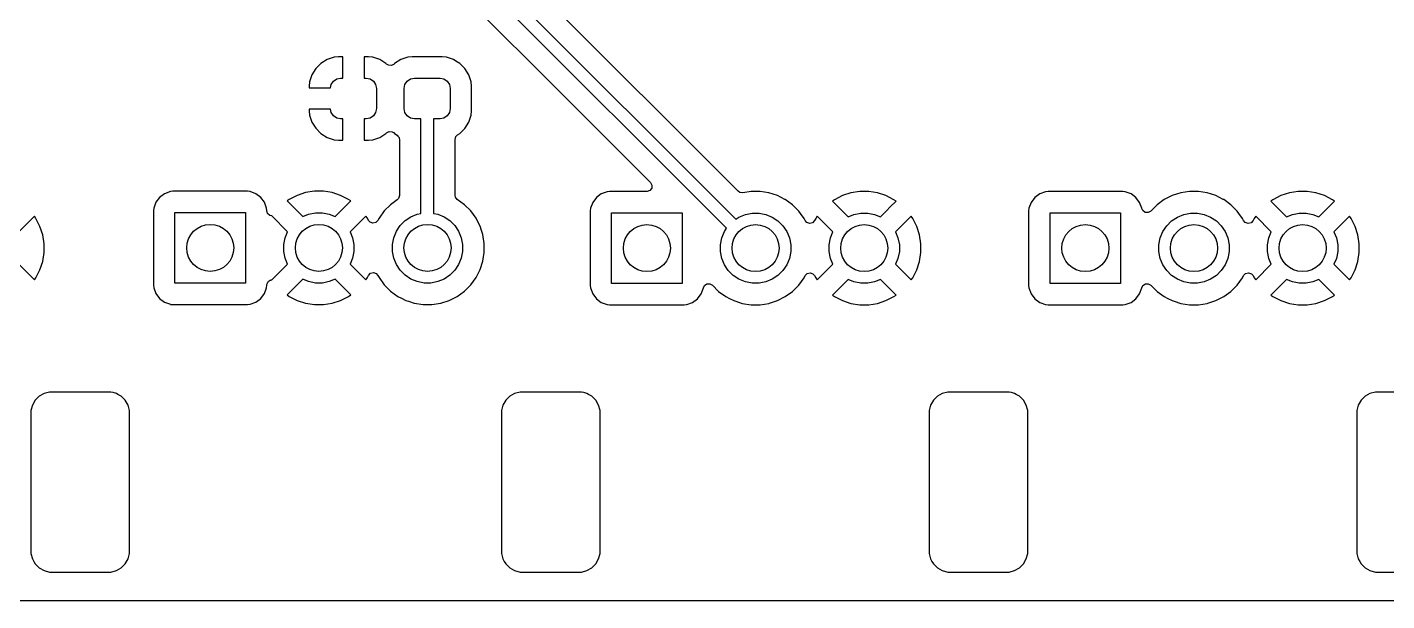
# Model space of a CAD drawing. Extents: x 103 to 241, y -131 to -73.
# Drawn here: x 182.76 to 214.55, y -131.5 to -118.08 of the extents above; entities that cross this region are included whole.
import ezdxf

# ---------------------------------------------------------------- set-up
doc = ezdxf.new("R2010")
doc.units = 0
doc.layers.add('BLACK', color=7, linetype='CONTINUOUS')

msp = doc.modelspace()

# ---------------------------------------------------------------- linework, layer by layer
at = {"layer": 'BLACK', "linetype": 'CONTINUOUS'}
for p, q in [((199.380956, -121.921011), (193.704674, -116.244727)), ((193.396066, -116.643934), (199.325236, -122.573104)), ((199.113104, -122.785236), (193.227868, -116.9)), ((193.056873, -117.436819), (195.273388, -119.653334)), ((189.773688, -118.839551), (189.626965, -118.930052)), ((189.773699, -118.839546), (189.773688, -118.839551)), ((189.937347, -118.785319), (189.773699, -118.839546)), ((190.038344, -118.775001), (189.937347, -118.785319)), ((190.03836, -118.775), (190.038344, -118.775001)), ((190.1375, -118.774999), (190.03836, -118.775)), ((190.1375, -119.275), (190.1375, -118.774999)), ((190.736654, -118.775), (190.6375, -118.775)), ((190.6375, -118.775), (190.6375, -119.275)), ((190.837652, -118.785319), (190.736654, -118.775)), ((191.0013, -118.839546), (190.837652, -118.785319)), ((191.001311, -118.839551), (191.0013, -118.839546)), ((191.148034, -118.930052), (191.001311, -118.839551)), ((191.498481, -118.839093), (191.351648, -118.929661)), ((191.498484, -118.839092), (191.498481, -118.839093)), ((191.662247, -118.784825), (191.498484, -118.839092)), ((191.763312, -118.774501), (191.662247, -118.784825)), ((191.76333, -118.7745), (191.763312, -118.774501)), ((192.461678, -118.7745), (191.76333, -118.7745)), ((192.562751, -118.784825), (192.461678, -118.7745)), ((192.562753, -118.784826), (192.562751, -118.784825)), ((192.725069, -118.838612), (192.562753, -118.784826)), ((192.726513, -118.839091), (192.725069, -118.838612)), ((192.726518, -118.839093), (192.726513, -118.839091)), ((192.782129, -118.873395), (192.726518, -118.839093)), ((192.87335, -118.92966), (192.782129, -118.873395)), ((189.414546, -119.198699), (189.360319, -119.362347)), ((189.414551, -119.198688), (189.414546, -119.198699)), ((189.505052, -119.051965), (189.414551, -119.198688)), ((189.505055, -119.051961), (189.505052, -119.051965)), ((189.626961, -118.930055), (189.505055, -119.051961)), ((189.626965, -118.930052), (189.626961, -118.930055)), ((191.148038, -118.930055), (191.148034, -118.930052)), ((191.161965, -118.943982), (191.148038, -118.930055)), ((191.206309, -118.972482), (191.161965, -118.943982)), ((191.276001, -118.977468), (191.206309, -118.972482)), ((191.337325, -118.943984), (191.276001, -118.977468)), ((191.351648, -118.929661), (191.337325, -118.943984)), ((192.99534, -119.05165), (192.87335, -118.92966)), ((193.085908, -119.198484), (192.99534, -119.05165)), ((193.140174, -119.362247), (193.085908, -119.198484)), ((189.360319, -119.362347), (189.35, -119.463345)), ((189.35, -119.463345), (189.35, -119.5)), ((189.35, -119.5), (189.852486, -119.5)), ((189.852486, -119.5), (189.868079, -119.421613)), ((189.868079, -119.421613), (189.919562, -119.344562)), ((189.919562, -119.344562), (189.996613, -119.293079)), ((189.996613, -119.293079), (190.0875, -119.275)), ((190.0875, -119.275), (190.1375, -119.275)), ((190.6375, -119.275), (190.6875, -119.275)), ((190.6875, -119.275), (190.778387, -119.293079)), ((190.778387, -119.293079), (190.855438, -119.344562)), ((190.855438, -119.344562), (190.906921, -119.421613)), ((190.906921, -119.421613), (190.925, -119.5125)), ((190.925, -119.5125), (190.925, -119.9875)), ((191.575, -119.5125), (191.593079, -119.421613)), ((191.575, -119.9875), (191.575, -119.5125)), ((191.593079, -119.421613), (191.644562, -119.344562)), ((191.644562, -119.344562), (191.721613, -119.293079)), ((191.721613, -119.293079), (191.8125, -119.275)), ((191.8125, -119.275), (192.4125, -119.275)), ((192.4125, -119.275), (192.503387, -119.293079)), ((192.503387, -119.293079), (192.580438, -119.344562)), ((192.580438, -119.344562), (192.631921, -119.421613)), ((192.631921, -119.421613), (192.65, -119.5125)), ((192.65, -119.5125), (192.65, -119.9875)), ((193.150499, -119.463324), (193.140174, -119.362247)), ((193.1505, -120.036677), (193.150499, -119.463324)), ((195.273388, -119.653334), (197.332874, -121.712819)), ((189.852486, -120), (189.350001, -120)), ((189.350001, -120), (189.350001, -120.036654)), ((189.350001, -120.036654), (189.360319, -120.137652)), ((189.360319, -120.137652), (189.414546, -120.3013)), ((189.868079, -120.078387), (189.852486, -120)), ((189.919562, -120.155438), (189.868079, -120.078387)), ((189.996613, -120.206921), (189.919562, -120.155438)), ((190.855438, -120.155438), (190.778387, -120.206921)), ((190.906921, -120.078387), (190.855438, -120.155438)), ((190.925, -119.9875), (190.906921, -120.078387)), ((191.593079, -120.078387), (191.575, -119.9875)), ((191.644562, -120.155438), (191.593079, -120.078387)), ((191.721613, -120.206921), (191.644562, -120.155438)), ((192.580438, -120.155438), (192.503387, -120.206921)), ((192.631921, -120.078387), (192.580438, -120.155438)), ((192.65, -119.9875), (192.631921, -120.078387)), ((193.085908, -120.301516), (193.140174, -120.137753)), ((193.140174, -120.137753), (193.1505, -120.036677)), ((189.414546, -120.3013), (189.414551, -120.301311)), ((189.414551, -120.301311), (189.505052, -120.448034)), ((189.505052, -120.448034), (189.505055, -120.448038)), ((189.505055, -120.448038), (189.626961, -120.569944)), ((190.0875, -120.225), (189.996613, -120.206921)), ((190.1375, -120.225), (190.0875, -120.225)), ((190.1375, -120.724998), (190.1375, -120.225)), ((190.6875, -120.225), (190.6375, -120.225)), ((190.6375, -120.225), (190.6375, -120.724999)), ((190.778387, -120.206921), (190.6875, -120.225)), ((191.8125, -120.225), (191.721613, -120.206921)), ((191.9625, -120.225), (191.8125, -120.225)), ((191.9625, -122.439216), (191.9625, -120.225)), ((192.4125, -120.225), (192.2625, -120.225)), ((192.2625, -120.225), (192.2625, -122.436232)), ((192.503387, -120.206921), (192.4125, -120.225)), ((192.87335, -120.57034), (192.99534, -120.44835)), ((192.99534, -120.44835), (193.085908, -120.301516)), ((189.626961, -120.569944), (189.626965, -120.569947)), ((189.626965, -120.569947), (189.773688, -120.660448)), ((189.773688, -120.660448), (189.773699, -120.660453)), ((189.773699, -120.660453), (189.937347, -120.71468)), ((189.937347, -120.71468), (190.038351, -120.724999)), ((190.038351, -120.724999), (190.1375, -120.724998)), ((190.6375, -120.724999), (190.73664, -120.724999)), ((190.73664, -120.724999), (190.736654, -120.724998)), ((190.736654, -120.724998), (190.837652, -120.71468)), ((190.837652, -120.71468), (191.0013, -120.660453)), ((191.0013, -120.660453), (191.001311, -120.660448)), ((191.001311, -120.660448), (191.148035, -120.569947)), ((191.148035, -120.569947), (191.16196, -120.556021)), ((191.16196, -120.556021), (191.223282, -120.522533)), ((191.223282, -120.522533), (191.292973, -120.527514)), ((191.292973, -120.527514), (191.322322, -120.543228)), ((191.322322, -120.543228), (191.330332, -120.549022)), ((191.330332, -120.549022), (191.35165, -120.57034)), ((191.35165, -120.57034), (191.40699, -120.604474)), ((191.40699, -120.604474), (191.410676, -120.60714)), ((191.410676, -120.60714), (191.429382, -120.631294)), ((191.429382, -120.631294), (191.449821, -120.654017)), ((191.449821, -120.654017), (191.451001, -120.659209)), ((191.451001, -120.659209), (191.453457, -120.662381)), ((191.453457, -120.662381), (191.454553, -120.674841)), ((191.454553, -120.674841), (191.462, -120.70761)), ((191.462, -120.70761), (191.462, -122.021475)), ((192.763, -120.70761), (192.782685, -120.640571)), ((192.763, -122.010577), (192.763, -120.70761)), ((192.782685, -120.640571), (192.821901, -120.602073)), ((192.821901, -120.602073), (192.87335, -120.57034)), ((197.332874, -121.712819), (197.366359, -121.774142)), ((185.857452, -122.062455), (185.771206, -122.177664)), ((185.857455, -122.062452), (185.857452, -122.062455)), ((185.972664, -121.976206), (185.857455, -122.062452)), ((185.972671, -121.976202), (185.972664, -121.976206)), ((186.107516, -121.925908), (185.972671, -121.976202)), ((186.167123, -121.919501), (186.107516, -121.925908)), ((186.167129, -121.9195), (186.167123, -121.919501)), ((187.912864, -121.9195), (186.167129, -121.9195)), ((187.912873, -121.9195), (187.912864, -121.9195)), ((187.912881, -121.9195), (187.912873, -121.9195)), ((187.912883, -121.919501), (187.912881, -121.9195)), ((187.972483, -121.925908), (187.912883, -121.919501)), ((188.107328, -121.976202), (187.972482, -121.925908)), ((187.972482, -121.925908), (187.972483, -121.925908)), ((188.107335, -121.976206), (188.107328, -121.976202)), ((188.222544, -122.062452), (188.107335, -121.976206)), ((188.222547, -122.062455), (188.222544, -122.062452)), ((188.308793, -122.177664), (188.222547, -122.062455)), ((189.071372, -122.017075), (188.885552, -122.111757)), ((189.269727, -121.952626), (189.071372, -122.017075)), ((189.475721, -121.92), (189.269727, -121.952626)), ((189.684279, -121.92), (189.475721, -121.92)), ((189.890272, -121.952626), (189.684279, -121.92)), ((190.088627, -122.017075), (189.890272, -121.952626)), ((190.274451, -122.111759), (190.088627, -122.017075)), ((191.462, -122.021475), (191.442315, -122.088514)), ((192.771449, -122.055565), (192.763, -122.010577)), ((192.814114, -122.110895), (192.771449, -122.055565)), ((196.182664, -121.981206), (196.067455, -122.067452)), ((196.182671, -121.981202), (196.182664, -121.981206)), ((196.317516, -121.930908), (196.182671, -121.981202)), ((196.377123, -121.924501), (196.317516, -121.930908)), ((196.377129, -121.9245), (196.377123, -121.924501)), ((197.245193, -121.9245), (196.377129, -121.9245)), ((197.254039, -121.924184), (197.245193, -121.9245)), ((197.319503, -121.899767), (197.254039, -121.924184)), ((197.361375, -121.843834), (197.319503, -121.899767)), ((197.366359, -121.774142), (197.361375, -121.843834)), ((199.418741, -121.946848), (199.380956, -121.921011)), ((199.488035, -121.955803), (199.418741, -121.946848)), ((199.685676, -121.9245), (199.488035, -121.955803)), ((199.685681, -121.9245), (199.685676, -121.9245)), ((199.894319, -121.9245), (199.685681, -121.9245)), ((199.894324, -121.9245), (199.894319, -121.9245)), ((200.100389, -121.957137), (199.894324, -121.9245)), ((200.29882, -122.021612), (200.100389, -121.957137)), ((200.474047, -122.110895), (200.29882, -122.021612)), ((201.821372, -122.022075), (201.635552, -122.116757)), ((202.019727, -121.957626), (201.821372, -122.022075)), ((202.225721, -121.925), (202.019727, -121.957626)), ((202.434279, -121.925), (202.225721, -121.925)), ((202.640272, -121.957626), (202.434279, -121.925)), ((202.838627, -122.022075), (202.640272, -121.957626)), ((203.024451, -122.116759), (202.838627, -122.022075)), ((206.432664, -121.981206), (206.317455, -122.067452)), ((206.432671, -121.981202), (206.432664, -121.981206)), ((206.567516, -121.930908), (206.432671, -121.981202)), ((206.627123, -121.924501), (206.567516, -121.930908)), ((206.627129, -121.9245), (206.627123, -121.924501)), ((208.372864, -121.9245), (206.627129, -121.9245)), ((208.372873, -121.9245), (208.372864, -121.9245)), ((208.372881, -121.9245), (208.372873, -121.9245)), ((208.372883, -121.924501), (208.372881, -121.9245)), ((208.432483, -121.930908), (208.372883, -121.924501)), ((208.567328, -121.981202), (208.432482, -121.930908)), ((208.432482, -121.930908), (208.432483, -121.930908)), ((208.567335, -121.981206), (208.567328, -121.981202)), ((208.682544, -122.067452), (208.567335, -121.981206)), ((209.531179, -122.021612), (209.345285, -122.11633)), ((209.72961, -121.957137), (209.531179, -122.021612)), ((209.935676, -121.9245), (209.72961, -121.957137)), ((209.935681, -121.9245), (209.935676, -121.9245)), ((210.144319, -121.9245), (209.935681, -121.9245)), ((210.144324, -121.9245), (210.144319, -121.9245)), ((210.350389, -121.957137), (210.144324, -121.9245)), ((210.54882, -122.021612), (210.350389, -121.957137)), ((210.724047, -122.110895), (210.54882, -122.021612)), ((212.071372, -122.022075), (211.885552, -122.116757)), ((212.269727, -121.957626), (212.071372, -122.022075)), ((212.475721, -121.925), (212.269727, -121.957626)), ((212.684279, -121.925), (212.475721, -121.925)), ((212.890272, -121.957626), (212.684279, -121.925)), ((213.088627, -122.022075), (212.890272, -121.957626)), ((213.274451, -122.116759), (213.088627, -122.022075)), ((185.714501, -122.372116), (185.7145, -122.372135)), ((185.7145, -122.372135), (185.7145, -124.11787)), ((185.720908, -122.312517), (185.714501, -122.372116)), ((185.771202, -122.177671), (185.720908, -122.312517)), ((185.771206, -122.177664), (185.771202, -122.177671)), ((188.308795, -122.177668), (188.308793, -122.177664)), ((188.308796, -122.177669), (188.308795, -122.177668)), ((188.359091, -122.312517), (188.308796, -122.177669)), ((188.365499, -122.372128), (188.359091, -122.312517)), ((188.365499, -122.390402), (188.365499, -122.372128)), ((188.885552, -122.111757), (188.83618, -122.147627)), ((188.83618, -122.147627), (189.201613, -122.513059)), ((189.958386, -122.513059), (190.323819, -122.147627)), ((190.323819, -122.147627), (190.274451, -122.111759)), ((191.108966, -122.381493), (190.986328, -122.550288)), ((191.256492, -122.233967), (191.108966, -122.381493)), ((191.256493, -122.233967), (191.256492, -122.233967)), ((191.256495, -122.233965), (191.256493, -122.233967)), ((191.410888, -122.12179), (191.256495, -122.233965)), ((191.442315, -122.088514), (191.410888, -122.12179)), ((192.814709, -122.111327), (192.814114, -122.110895)), ((192.814714, -122.11133), (192.814709, -122.111327)), ((192.983505, -122.233965), (192.814714, -122.11133)), ((193.131035, -122.381495), (192.983505, -122.233965)), ((193.25367, -122.550286), (193.131035, -122.381495)), ((195.924501, -122.377116), (195.9245, -122.377135)), ((195.9245, -122.377135), (195.9245, -124.12287)), ((195.930908, -122.317517), (195.924501, -122.377116)), ((195.981202, -122.182671), (195.930908, -122.317517)), ((195.981206, -122.182664), (195.981202, -122.182671)), ((196.067452, -122.067455), (195.981206, -122.182664)), ((196.067455, -122.067452), (196.067452, -122.067455)), ((200.484714, -122.11633), (200.474047, -122.110895)), ((200.653505, -122.238965), (200.484714, -122.11633)), ((200.801035, -122.386495), (200.653505, -122.238965)), ((201.635552, -122.116757), (201.58618, -122.152627)), ((201.58618, -122.152627), (201.951613, -122.518059)), ((202.708386, -122.518059), (202.849312, -122.377135)), ((202.849312, -122.377135), (202.940322, -122.286125)), ((202.940322, -122.286125), (203.073819, -122.152627)), ((203.073819, -122.152627), (203.024451, -122.116759)), ((206.174501, -122.377116), (206.1745, -122.377135)), ((206.1745, -122.377135), (206.1745, -124.12287)), ((206.180908, -122.317517), (206.174501, -122.377116)), ((206.231202, -122.182671), (206.180908, -122.317517)), ((206.231206, -122.182664), (206.231202, -122.182671)), ((206.317452, -122.067455), (206.231206, -122.182664)), ((206.317455, -122.067452), (206.317452, -122.067455)), ((208.682547, -122.067455), (208.682544, -122.067452)), ((208.768793, -122.182664), (208.682547, -122.067455)), ((208.768797, -122.182671), (208.768793, -122.182664)), ((208.819092, -122.31752), (208.768797, -122.182671)), ((208.820876, -122.325068), (208.819092, -122.31752)), ((208.823515, -122.324444), (208.820876, -122.325068)), ((208.842478, -122.372662), (208.823515, -122.324444)), ((208.898411, -122.414534), (208.842478, -122.372662)), ((209.176496, -122.238964), (209.029426, -122.386034)), ((209.345285, -122.11633), (209.176496, -122.238964)), ((210.734714, -122.11633), (210.724047, -122.110895)), ((210.903505, -122.238965), (210.734714, -122.11633)), ((211.051035, -122.386495), (210.903505, -122.238965)), ((211.885552, -122.116757), (211.83618, -122.152627)), ((211.83618, -122.152627), (212.201613, -122.518059)), ((212.958386, -122.518059), (213.099312, -122.377135)), ((213.099312, -122.377135), (213.190322, -122.286125)), ((213.190322, -122.286125), (213.323819, -122.152627)), ((213.323819, -122.152627), (213.274451, -122.116759)), ((182.927371, -122.506179), (182.561939, -122.87161)), ((182.927372, -122.50618), (182.927371, -122.506179)), ((182.963236, -122.555543), (182.927372, -122.50618)), ((182.963244, -122.555556), (182.963236, -122.555543)), ((183.057924, -122.741372), (182.963244, -122.555556)), ((186.215, -124.07), (186.215, -122.42)), ((186.215, -122.42), (187.865, -122.42)), ((187.865, -122.42), (187.865, -124.07)), ((188.368687, -122.40419), (188.365499, -122.390402)), ((188.381093, -122.436456), (188.368687, -122.40419)), ((188.430849, -122.485508), (188.381093, -122.436456)), ((188.476557, -122.49511), (188.430849, -122.485508)), ((188.848059, -122.866612), (188.476557, -122.49511)), ((189.201613, -122.513059), (189.340515, -122.455524)), ((189.340515, -122.455524), (189.499136, -122.423973)), ((189.499136, -122.423973), (189.660864, -122.423973)), ((189.660864, -122.423973), (189.819485, -122.455524)), ((189.819485, -122.455524), (189.958386, -122.513059)), ((190.677371, -122.501179), (190.311939, -122.86661)), ((190.677372, -122.50118), (190.677371, -122.501179)), ((190.713236, -122.550543), (190.677372, -122.50118)), ((190.713247, -122.550561), (190.713236, -122.550543)), ((190.739233, -122.601561), (190.713247, -122.550561)), ((190.778272, -122.646615), (190.739233, -122.601561)), ((190.844406, -122.669153), (190.778272, -122.646615)), ((190.912227, -122.652358), (190.844406, -122.669153)), ((190.960202, -122.601563), (190.912227, -122.652358)), ((190.986328, -122.550288), (190.960202, -122.601563)), ((191.482266, -122.721626), (191.596626, -122.607266)), ((191.596626, -122.607266), (191.731098, -122.517415)), ((191.731098, -122.517415), (191.880515, -122.455524)), ((191.880515, -122.455524), (191.9625, -122.439216)), ((192.2625, -122.436232), (192.359485, -122.455524)), ((192.359485, -122.455524), (192.508902, -122.517415)), ((192.508902, -122.517415), (192.643374, -122.607266)), ((192.643374, -122.607266), (192.757734, -122.721626)), ((193.282343, -122.606561), (193.25367, -122.550286)), ((193.348387, -122.736179), (193.282343, -122.606561)), ((196.425, -124.075), (196.425, -122.425)), ((196.425, -122.425), (198.075, -122.425)), ((198.075, -122.425), (198.075, -124.075)), ((199.325236, -122.573104), (199.401098, -122.522415)), ((199.401098, -122.522415), (199.550515, -122.460524)), ((199.550515, -122.460524), (199.709136, -122.428973)), ((199.709136, -122.428973), (199.870864, -122.428973)), ((199.870864, -122.428973), (200.029485, -122.460524)), ((200.029485, -122.460524), (200.178902, -122.522415)), ((200.178902, -122.522415), (200.313374, -122.612266)), ((200.313374, -122.612266), (200.427734, -122.726626)), ((200.837334, -122.436456), (200.801035, -122.386495)), ((200.923671, -122.555287), (200.837334, -122.436456)), ((200.949796, -122.606561), (200.923671, -122.555287)), ((200.988834, -122.651615), (200.949796, -122.606561)), ((201.054969, -122.674153), (200.988834, -122.651615)), ((201.12279, -122.657358), (201.054969, -122.674153)), ((201.170765, -122.606563), (201.12279, -122.657358)), ((201.196755, -122.555555), (201.170765, -122.606563)), ((201.232627, -122.50618), (201.196755, -122.555555)), ((201.598059, -122.871612), (201.232627, -122.50618)), ((201.951613, -122.518059), (202.090515, -122.460524)), ((202.090515, -122.460524), (202.249136, -122.428973)), ((202.249136, -122.428973), (202.410864, -122.428973)), ((202.410864, -122.428973), (202.569485, -122.460524)), ((202.569485, -122.460524), (202.708386, -122.518059)), ((203.427371, -122.506179), (203.061939, -122.87161)), ((203.427372, -122.50618), (203.427371, -122.506179)), ((203.463236, -122.555543), (203.427372, -122.50618)), ((203.463244, -122.555556), (203.463236, -122.555543)), ((203.557924, -122.741372), (203.463244, -122.555556)), ((206.675, -124.075), (206.675, -122.425)), ((206.675, -122.425), (208.325, -122.425)), ((208.325, -122.425), (208.325, -124.075)), ((208.968103, -122.419518), (208.898411, -122.414534)), ((209.029426, -122.386034), (208.968103, -122.419518)), ((209.402266, -122.726626), (209.516626, -122.612266)), ((209.516626, -122.612266), (209.651098, -122.522415)), ((209.651098, -122.522415), (209.800515, -122.460524)), ((209.800515, -122.460524), (209.959136, -122.428973)), ((209.959136, -122.428973), (210.120864, -122.428973)), ((210.120864, -122.428973), (210.279485, -122.460524)), ((210.279485, -122.460524), (210.428902, -122.522415)), ((210.428902, -122.522415), (210.563374, -122.612266)), ((210.563374, -122.612266), (210.677734, -122.726626)), ((211.087334, -122.436456), (211.051035, -122.386495)), ((211.173671, -122.555287), (211.087334, -122.436456)), ((211.199796, -122.606561), (211.173671, -122.555287)), ((211.238834, -122.651615), (211.199796, -122.606561)), ((211.304969, -122.674153), (211.238834, -122.651615)), ((211.37279, -122.657358), (211.304969, -122.674153)), ((211.420765, -122.606563), (211.37279, -122.657358)), ((211.446755, -122.555555), (211.420765, -122.606563)), ((211.482627, -122.50618), (211.446755, -122.555555)), ((211.848059, -122.871612), (211.482627, -122.50618)), ((212.201613, -122.518059), (212.340515, -122.460524)), ((212.340515, -122.460524), (212.499136, -122.428973)), ((212.499136, -122.428973), (212.660864, -122.428973)), ((212.660864, -122.428973), (212.819485, -122.460524)), ((212.819485, -122.460524), (212.958386, -122.518059)), ((213.677371, -122.506179), (213.311939, -122.87161)), ((213.677372, -122.50618), (213.677371, -122.506179)), ((213.713236, -122.555543), (213.677372, -122.50618)), ((213.713244, -122.555556), (213.713236, -122.555543)), ((213.807924, -122.741372), (213.713244, -122.555556)), ((183.122373, -122.939727), (183.057924, -122.741372)), ((183.155, -123.14572), (183.122373, -122.939727)), ((188.758973, -123.164136), (188.790524, -123.005515)), ((188.790524, -123.005515), (188.848059, -122.866612)), ((190.311939, -122.86661), (190.369476, -123.005515)), ((190.369476, -123.005515), (190.401027, -123.164136)), ((191.298973, -123.164136), (191.330524, -123.005515)), ((191.330524, -123.005515), (191.392415, -122.856098)), ((191.392415, -122.856098), (191.482266, -122.721626)), ((192.757734, -122.721626), (192.847585, -122.856098)), ((192.847585, -122.856098), (192.909476, -123.005515)), ((192.909476, -123.005515), (192.941027, -123.164136)), ((193.348387, -122.736181), (193.348387, -122.736179)), ((193.348389, -122.736184), (193.348387, -122.736181)), ((193.380807, -122.835956), (193.348389, -122.736184)), ((193.412862, -122.93461), (193.380807, -122.835956)), ((193.4455, -123.140675), (193.412862, -122.93461)), ((198.968973, -123.169136), (199.000524, -123.010515)), ((199.000524, -123.010515), (199.062415, -122.861098)), ((199.062415, -122.861098), (199.113104, -122.785236)), ((200.427734, -122.726626), (200.517585, -122.861098)), ((200.517585, -122.861098), (200.579476, -123.010515)), ((200.579476, -123.010515), (200.611027, -123.169136)), ((201.508973, -123.169136), (201.540524, -123.010515)), ((201.540524, -123.010515), (201.598059, -122.871612)), ((203.061939, -122.87161), (203.119476, -123.010515)), ((203.119476, -123.010515), (203.151027, -123.169136)), ((203.622373, -122.939727), (203.557924, -122.741372)), ((203.655, -123.14572), (203.622373, -122.939727)), ((209.218973, -123.169136), (209.250524, -123.010515)), ((209.250524, -123.010515), (209.312415, -122.861098)), ((209.312415, -122.861098), (209.402266, -122.726626)), ((210.677734, -122.726626), (210.767585, -122.861098)), ((210.767585, -122.861098), (210.829476, -123.010515)), ((210.829476, -123.010515), (210.861027, -123.169136)), ((211.758973, -123.169136), (211.790524, -123.010515)), ((211.790524, -123.010515), (211.848059, -122.871612)), ((213.311939, -122.87161), (213.369476, -123.010515)), ((213.369476, -123.010515), (213.401027, -123.169136)), ((213.872373, -122.939727), (213.807924, -122.741372)), ((213.905, -123.14572), (213.872373, -122.939727)), ((183.155, -123.354279), (183.155, -123.14572)), ((188.758973, -123.325864), (188.758973, -123.164136)), ((188.790524, -123.484485), (188.758973, -123.325864)), ((190.401027, -123.325864), (190.369476, -123.484485)), ((190.401027, -123.164136), (190.401027, -123.325864)), ((191.298973, -123.325864), (191.298973, -123.164136)), ((191.330524, -123.484485), (191.298973, -123.325864)), ((192.941027, -123.325864), (192.909476, -123.484485)), ((192.941027, -123.164136), (192.941027, -123.325864)), ((193.4455, -123.349324), (193.4455, -123.140675)), ((198.968973, -123.330864), (198.968973, -123.169136)), ((199.000524, -123.489485), (198.968973, -123.330864)), ((200.611027, -123.330864), (200.579476, -123.489485)), ((200.611027, -123.169136), (200.611027, -123.330864)), ((201.508973, -123.330864), (201.508973, -123.169136)), ((201.540524, -123.489485), (201.508973, -123.330864)), ((203.151027, -123.330864), (203.119476, -123.489485)), ((203.151027, -123.169136), (203.151027, -123.330864)), ((203.655, -123.354279), (203.655, -123.14572)), ((209.218973, -123.330864), (209.218973, -123.169136)), ((209.250524, -123.489485), (209.218973, -123.330864)), ((210.861027, -123.330864), (210.829476, -123.489485)), ((210.861027, -123.169136), (210.861027, -123.330864)), ((211.758973, -123.330864), (211.758973, -123.169136)), ((211.790524, -123.489485), (211.758973, -123.330864)), ((213.401027, -123.330864), (213.369476, -123.489485)), ((213.401027, -123.169136), (213.401027, -123.330864)), ((213.905, -123.354279), (213.905, -123.14572)), ((182.56194, -123.628387), (182.927371, -123.993818)), ((183.057924, -123.758627), (183.122373, -123.560272)), ((183.122373, -123.560272), (183.155, -123.354279)), ((188.478073, -123.993373), (188.848059, -123.623386)), ((188.848059, -123.623386), (188.790524, -123.484485)), ((190.369476, -123.484485), (190.31194, -123.623387)), ((190.31194, -123.623387), (190.677371, -123.988818)), ((191.392415, -123.633902), (191.330524, -123.484485)), ((191.482266, -123.768374), (191.392415, -123.633902)), ((192.847585, -123.633902), (192.757734, -123.768374)), ((192.909476, -123.484485), (192.847585, -123.633902)), ((193.348389, -123.753816), (193.412862, -123.555389)), ((193.412862, -123.555389), (193.428399, -123.457292)), ((193.428399, -123.457292), (193.4455, -123.349324)), ((199.062415, -123.638902), (199.000524, -123.489485)), ((199.152266, -123.773374), (199.062415, -123.638902)), ((200.517585, -123.638902), (200.427734, -123.773374)), ((200.579476, -123.489485), (200.517585, -123.638902)), ((201.232627, -123.993819), (201.598059, -123.628386)), ((201.598059, -123.628386), (201.540524, -123.489485)), ((203.119476, -123.489485), (203.06194, -123.628387)), ((203.06194, -123.628387), (203.427371, -123.993818)), ((203.557924, -123.758627), (203.622373, -123.560272)), ((203.622373, -123.560272), (203.655, -123.354279)), ((209.312415, -123.638902), (209.250524, -123.489485)), ((209.402266, -123.773374), (209.312415, -123.638902)), ((210.767585, -123.638902), (210.677734, -123.773374)), ((210.829476, -123.489485), (210.767585, -123.638902)), ((211.482627, -123.993819), (211.848059, -123.628386)), ((211.848059, -123.628386), (211.790524, -123.489485)), ((213.369476, -123.489485), (213.31194, -123.628387)), ((213.31194, -123.628387), (213.677371, -123.993818)), ((213.807924, -123.758627), (213.872373, -123.560272)), ((213.872373, -123.560272), (213.905, -123.354279)), ((182.927372, -123.993818), (182.96324, -123.944451)), ((182.96324, -123.944451), (183.057924, -123.758627)), ((190.677372, -123.988818), (190.713242, -123.939449)), ((190.713242, -123.939448), (190.739233, -123.888438)), ((190.713242, -123.939449), (190.713242, -123.939448)), ((190.739233, -123.888438), (190.787206, -123.837642)), ((190.787206, -123.837642), (190.855027, -123.820846)), ((190.855027, -123.820846), (190.921162, -123.843383)), ((190.921162, -123.843383), (190.960203, -123.888437)), ((190.960203, -123.888437), (190.986194, -123.939448)), ((190.986194, -123.939448), (190.98633, -123.939714)), ((190.98633, -123.939714), (191.108965, -124.108505)), ((191.596626, -123.882734), (191.482266, -123.768374)), ((191.731098, -123.972585), (191.596626, -123.882734)), ((192.643374, -123.882734), (192.508902, -123.972585)), ((192.757734, -123.768374), (192.643374, -123.882734)), ((193.131035, -124.108505), (193.25367, -123.939714)), ((193.25367, -123.939714), (193.348389, -123.753816)), ((199.266626, -123.887734), (199.152266, -123.773374)), ((199.401098, -123.977585), (199.266626, -123.887734)), ((200.313374, -123.887734), (200.178902, -123.977585)), ((200.427734, -123.773374), (200.313374, -123.887734)), ((200.801035, -124.113505), (200.92367, -123.944714)), ((200.92367, -123.944714), (200.949796, -123.893437)), ((200.949796, -123.893437), (200.997769, -123.842642)), ((200.997769, -123.842642), (201.06559, -123.825846)), ((201.06559, -123.825846), (201.131725, -123.848383)), ((201.131725, -123.848383), (201.170766, -123.893437)), ((201.170766, -123.893437), (201.196759, -123.944451)), ((201.196759, -123.944451), (201.232627, -123.993818)), ((203.427372, -123.993818), (203.46324, -123.944451)), ((203.46324, -123.944451), (203.557924, -123.758627)), ((209.516626, -123.887734), (209.402266, -123.773374)), ((209.651098, -123.977585), (209.516626, -123.887734)), ((210.563374, -123.887734), (210.428902, -123.977585)), ((210.677734, -123.773374), (210.563374, -123.887734)), ((211.051035, -124.113505), (211.17367, -123.944714)), ((211.17367, -123.944714), (211.199796, -123.893437)), ((211.199796, -123.893437), (211.247769, -123.842642)), ((211.247769, -123.842642), (211.31559, -123.825846)), ((211.31559, -123.825846), (211.381725, -123.848383)), ((211.381725, -123.848383), (211.420766, -123.893437)), ((211.420766, -123.893437), (211.446759, -123.944451)), ((211.446759, -123.944451), (211.482627, -123.993818)), ((213.677372, -123.993818), (213.71324, -123.944451)), ((213.71324, -123.944451), (213.807924, -123.758627)), ((182.927371, -123.993818), (182.927372, -123.993818)), ((185.7145, -124.11787), (185.714501, -124.117876)), ((185.714501, -124.117876), (185.720908, -124.177483)), ((185.720908, -124.177483), (185.771202, -124.312328)), ((187.865, -124.07), (186.215, -124.07)), ((188.308796, -124.312331), (188.359091, -124.177483)), ((188.359091, -124.177483), (188.3655, -124.117873)), ((188.365499, -124.099587), (188.368686, -124.085809)), ((188.3655, -124.117873), (188.365499, -124.099587)), ((188.368686, -124.085809), (188.379163, -124.067201)), ((188.379163, -124.067201), (188.385175, -124.046718)), ((188.385175, -124.046718), (188.395961, -124.037368)), ((188.395961, -124.037368), (188.402967, -124.024927)), ((188.402967, -124.024927), (188.421839, -124.014938)), ((188.421839, -124.014938), (188.437972, -124.000956)), ((188.437972, -124.000956), (188.453421, -123.998224)), ((188.453421, -123.998224), (188.464721, -123.992244)), ((188.464721, -123.992244), (188.478073, -123.993373)), ((189.201611, -123.976939), (188.836179, -124.342371)), ((189.340515, -124.034476), (189.201611, -123.976939)), ((189.499136, -124.066027), (189.340515, -124.034476)), ((189.660864, -124.066027), (189.499136, -124.066027)), ((189.819485, -124.034476), (189.660864, -124.066027)), ((189.958387, -123.97694), (189.819485, -124.034476)), ((190.323818, -124.342371), (189.958387, -123.97694)), ((190.677371, -123.988818), (190.677372, -123.988818)), ((191.108965, -124.108505), (191.256495, -124.256035)), ((191.256495, -124.256035), (191.425286, -124.37867)), ((191.880515, -124.034476), (191.731098, -123.972585)), ((192.039136, -124.066027), (191.880515, -124.034476)), ((192.200864, -124.066027), (192.039136, -124.066027)), ((192.359485, -124.034476), (192.200864, -124.066027)), ((192.508902, -123.972585), (192.359485, -124.034476)), ((192.814714, -124.37867), (192.983505, -124.256035)), ((192.983505, -124.256035), (193.131035, -124.108505)), ((195.9245, -124.12287), (195.924501, -124.122876)), ((195.924501, -124.122876), (195.930908, -124.182483)), ((195.930908, -124.182483), (195.981202, -124.317328)), ((198.075, -124.075), (196.425, -124.075)), ((198.518796, -124.317331), (198.569091, -124.182483)), ((198.569091, -124.182481), (198.570874, -124.174938)), ((198.569091, -124.182483), (198.569091, -124.182481)), ((198.570874, -124.174938), (198.573757, -124.175619)), ((198.573757, -124.175619), (198.595147, -124.123896)), ((198.595147, -124.123896), (198.652517, -124.084014)), ((198.652517, -124.084014), (198.72234, -124.08148)), ((198.72234, -124.08148), (198.779425, -124.113965)), ((198.779425, -124.113965), (198.926495, -124.261035)), ((198.926495, -124.261035), (199.095286, -124.38367)), ((199.550515, -124.039476), (199.401098, -123.977585)), ((199.709136, -124.071027), (199.550515, -124.039476)), ((199.870864, -124.071027), (199.709136, -124.071027)), ((200.029485, -124.039476), (199.870864, -124.071027)), ((200.178902, -123.977585), (200.029485, -124.039476)), ((200.484714, -124.38367), (200.653505, -124.261035)), ((200.653505, -124.261035), (200.801035, -124.113505)), ((201.232627, -123.993818), (201.232627, -123.993819)), ((201.951611, -123.981939), (201.586179, -124.347371)), ((202.090515, -124.039476), (201.951611, -123.981939)), ((202.249136, -124.071027), (202.090515, -124.039476)), ((202.410864, -124.071027), (202.249136, -124.071027)), ((202.569485, -124.039476), (202.410864, -124.071027)), ((202.708387, -123.98194), (202.569485, -124.039476)), ((203.073818, -124.347371), (202.708387, -123.98194)), ((203.427371, -123.993818), (203.427372, -123.993818)), ((206.1745, -124.12287), (206.174501, -124.122876)), ((206.174501, -124.122876), (206.180908, -124.182483)), ((206.180908, -124.182483), (206.231202, -124.317328)), ((208.325, -124.075), (206.675, -124.075)), ((208.768796, -124.317331), (208.819091, -124.182483)), ((208.819091, -124.182481), (208.820874, -124.174938)), ((208.819091, -124.182483), (208.819091, -124.182481)), ((208.820874, -124.174938), (208.823757, -124.175619)), ((208.823757, -124.175619), (208.845147, -124.123896)), ((208.845147, -124.123896), (208.902517, -124.084014)), ((208.902517, -124.084014), (208.97234, -124.08148)), ((208.97234, -124.08148), (209.029425, -124.113965)), ((209.029425, -124.113965), (209.176495, -124.261035)), ((209.176495, -124.261035), (209.345286, -124.38367)), ((209.800515, -124.039476), (209.651098, -123.977585)), ((209.959136, -124.071027), (209.800515, -124.039476)), ((210.120864, -124.071027), (209.959136, -124.071027)), ((210.279485, -124.039476), (210.120864, -124.071027)), ((210.428902, -123.977585), (210.279485, -124.039476)), ((210.734714, -124.38367), (210.903505, -124.261035)), ((210.903505, -124.261035), (211.051035, -124.113505)), ((211.482627, -123.993818), (211.482627, -123.993819)), ((212.201611, -123.981939), (211.836179, -124.347371)), ((212.340515, -124.039476), (212.201611, -123.981939)), ((212.499136, -124.071027), (212.340515, -124.039476)), ((212.660864, -124.071027), (212.499136, -124.071027)), ((212.819485, -124.039476), (212.660864, -124.071027)), ((212.958387, -123.98194), (212.819485, -124.039476)), ((213.323818, -124.347371), (212.958387, -123.98194)), ((213.677371, -123.993818), (213.677372, -123.993818)), ((185.771202, -124.312328), (185.771206, -124.312335)), ((185.771206, -124.312335), (185.857452, -124.427544)), ((185.857452, -124.427544), (185.857455, -124.427547)), ((185.857455, -124.427547), (185.972664, -124.513793)), ((185.972664, -124.513793), (185.972671, -124.513797)), ((185.972671, -124.513797), (186.107517, -124.564091)), ((186.107517, -124.564091), (186.107516, -124.564091)), ((186.107516, -124.564091), (186.114444, -124.564835)), ((186.114444, -124.564835), (186.167127, -124.5705)), ((186.167127, -124.5705), (187.912872, -124.570499)), ((187.912872, -124.570499), (187.972483, -124.564091)), ((187.972483, -124.564091), (188.107331, -124.513796)), ((188.107331, -124.513796), (188.222546, -124.427546)), ((188.222546, -124.427546), (188.308796, -124.312331)), ((188.836179, -124.342371), (188.83618, -124.342372)), ((188.83618, -124.342372), (188.885543, -124.378236)), ((188.885543, -124.378236), (188.885556, -124.378244)), ((188.885556, -124.378244), (189.071372, -124.472924)), ((189.071372, -124.472924), (189.269727, -124.537373)), ((189.269727, -124.537373), (189.475721, -124.57)), ((189.475721, -124.57), (189.684279, -124.57)), ((189.684279, -124.57), (189.890272, -124.537373)), ((189.890272, -124.537373), (190.088627, -124.472924)), ((190.088627, -124.472924), (190.274451, -124.37824)), ((190.274451, -124.37824), (190.323818, -124.342372)), ((190.323818, -124.342372), (190.323818, -124.342371)), ((191.425286, -124.37867), (191.513116, -124.423421)), ((191.513116, -124.423421), (191.611179, -124.473387)), ((191.611179, -124.473387), (191.611181, -124.473387)), ((191.611181, -124.473387), (191.611184, -124.473389)), ((191.611184, -124.473389), (191.675289, -124.494218)), ((191.675289, -124.494218), (191.80961, -124.537862)), ((191.80961, -124.537862), (192.015676, -124.5705)), ((192.015676, -124.5705), (192.015681, -124.5705)), ((192.015681, -124.5705), (192.224324, -124.5705)), ((192.224324, -124.5705), (192.430389, -124.537862)), ((192.430389, -124.537862), (192.431894, -124.537373)), ((192.431894, -124.537373), (192.628816, -124.473389)), ((192.628816, -124.473389), (192.814714, -124.37867)), ((195.981202, -124.317328), (195.981206, -124.317335)), ((195.981206, -124.317335), (196.067452, -124.432544)), ((196.067452, -124.432544), (196.067455, -124.432547)), ((196.067455, -124.432547), (196.182664, -124.518793)), ((196.182664, -124.518793), (196.182671, -124.518797)), ((196.182671, -124.518797), (196.317517, -124.569091)), ((196.317517, -124.569091), (196.317516, -124.569091)), ((196.317516, -124.569091), (196.324444, -124.569835)), ((196.324444, -124.569835), (196.377127, -124.5755)), ((196.377127, -124.5755), (198.122872, -124.575499)), ((198.122872, -124.575499), (198.182483, -124.569091)), ((198.182483, -124.569091), (198.317331, -124.518796)), ((198.317331, -124.518796), (198.432546, -124.432546)), ((198.432546, -124.432546), (198.518796, -124.317331)), ((199.095286, -124.38367), (199.181394, -124.427544)), ((199.181394, -124.427544), (199.281179, -124.478387)), ((199.281179, -124.478387), (199.281181, -124.478387)), ((199.281181, -124.478387), (199.281184, -124.478389)), ((199.281184, -124.478389), (199.329901, -124.494218)), ((199.329901, -124.494218), (199.47961, -124.542862)), ((199.47961, -124.542862), (199.685676, -124.5755)), ((199.685676, -124.5755), (199.685681, -124.5755)), ((199.685681, -124.5755), (199.894324, -124.5755)), ((199.894324, -124.5755), (200.100389, -124.542862)), ((200.100389, -124.542862), (200.117282, -124.537373)), ((200.117282, -124.537373), (200.298816, -124.478389)), ((200.298816, -124.478389), (200.484714, -124.38367)), ((201.586179, -124.347371), (201.58618, -124.347372)), ((201.58618, -124.347372), (201.635543, -124.383236)), ((201.635543, -124.383236), (201.635556, -124.383244)), ((201.635556, -124.383244), (201.821372, -124.477924)), ((201.821372, -124.477924), (202.019727, -124.542373)), ((202.019727, -124.542373), (202.225721, -124.575)), ((202.225721, -124.575), (202.434279, -124.575)), ((202.434279, -124.575), (202.640272, -124.542373)), ((202.640272, -124.542373), (202.838627, -124.477924)), ((202.838627, -124.477924), (203.024451, -124.38324)), ((203.024451, -124.38324), (203.073818, -124.347372)), ((203.073818, -124.347372), (203.073818, -124.347371)), ((206.231202, -124.317328), (206.231206, -124.317335)), ((206.231206, -124.317335), (206.317452, -124.432544)), ((206.317452, -124.432544), (206.317455, -124.432547)), ((206.317455, -124.432547), (206.432664, -124.518793)), ((206.432664, -124.518793), (206.432671, -124.518797)), ((206.432671, -124.518797), (206.567517, -124.569091)), ((206.567517, -124.569091), (206.567516, -124.569091)), ((206.567516, -124.569091), (206.574444, -124.569835)), ((206.574444, -124.569835), (206.627127, -124.5755)), ((206.627127, -124.5755), (208.372872, -124.575499)), ((208.372872, -124.575499), (208.432483, -124.569091)), ((208.432483, -124.569091), (208.567331, -124.518796)), ((208.567331, -124.518796), (208.682546, -124.432546)), ((208.682546, -124.432546), (208.768796, -124.317331)), ((209.345286, -124.38367), (209.431394, -124.427544)), ((209.431394, -124.427544), (209.531179, -124.478387)), ((209.531179, -124.478387), (209.531181, -124.478387)), ((209.531181, -124.478387), (209.531184, -124.478389)), ((209.531184, -124.478389), (209.579901, -124.494218)), ((209.579901, -124.494218), (209.72961, -124.542862)), ((209.72961, -124.542862), (209.935676, -124.5755)), ((209.935676, -124.5755), (209.935681, -124.5755)), ((209.935681, -124.5755), (210.144324, -124.5755)), ((210.144324, -124.5755), (210.350389, -124.542862)), ((210.350389, -124.542862), (210.367282, -124.537373)), ((210.367282, -124.537373), (210.548816, -124.478389)), ((210.548816, -124.478389), (210.734714, -124.38367)), ((211.836179, -124.347371), (211.83618, -124.347372)), ((211.83618, -124.347372), (211.885543, -124.383236)), ((211.885543, -124.383236), (211.885556, -124.383244)), ((211.885556, -124.383244), (212.071372, -124.477924)), ((212.071372, -124.477924), (212.269727, -124.542373)), ((212.269727, -124.542373), (212.475721, -124.575)), ((212.475721, -124.575), (212.684279, -124.575)), ((212.684279, -124.575), (212.890272, -124.542373)), ((212.890272, -124.542373), (213.088627, -124.477924)), ((213.088627, -124.477924), (213.274451, -124.38324)), ((213.274451, -124.38324), (213.323818, -124.347372)), ((213.323818, -124.347372), (213.323818, -124.347371)), ((182.9475, -126.809686), (182.881608, -126.923812)), ((182.947502, -126.809683), (182.9475, -126.809686)), ((183.040683, -126.716502), (182.947502, -126.809683)), ((183.040686, -126.7165), (183.040683, -126.716502)), ((183.154812, -126.650608), (183.040686, -126.7165)), ((183.282108, -126.6165), (183.154812, -126.650608)), ((183.413892, -126.6165), (183.282108, -126.6165)), ((184.717892, -126.6165), (183.413892, -126.6165)), ((184.77091, -126.630706), (184.717892, -126.6165)), ((184.845187, -126.650608), (184.77091, -126.630706)), ((184.88176, -126.671724), (184.845187, -126.650608)), ((184.959314, -126.7165), (184.88176, -126.671724)), ((185.0525, -126.809686), (184.959314, -126.7165)), ((185.118392, -126.923814), (185.0525, -126.809686)), ((193.9475, -126.809686), (193.881608, -126.923812)), ((193.947502, -126.809683), (193.9475, -126.809686)), ((194.040683, -126.716502), (193.947502, -126.809683)), ((194.040686, -126.7165), (194.040683, -126.716502)), ((194.154812, -126.650608), (194.040686, -126.7165)), ((194.282108, -126.6165), (194.154812, -126.650608)), ((194.413892, -126.6165), (194.282108, -126.6165)), ((195.717892, -126.6165), (194.413892, -126.6165)), ((195.77091, -126.630706), (195.717892, -126.6165)), ((195.845187, -126.650608), (195.77091, -126.630706)), ((195.88176, -126.671724), (195.845187, -126.650608)), ((195.959314, -126.7165), (195.88176, -126.671724)), ((196.0525, -126.809686), (195.959314, -126.7165)), ((196.118392, -126.923814), (196.0525, -126.809686)), ((203.9475, -126.809686), (203.881608, -126.923812)), ((203.947502, -126.809683), (203.9475, -126.809686)), ((204.040683, -126.716502), (203.947502, -126.809683)), ((204.040686, -126.7165), (204.040683, -126.716502)), ((204.154812, -126.650608), (204.040686, -126.7165)), ((204.282108, -126.6165), (204.154812, -126.650608)), ((204.413892, -126.6165), (204.282108, -126.6165)), ((205.717892, -126.6165), (204.413892, -126.6165)), ((205.77091, -126.630706), (205.717892, -126.6165)), ((205.845187, -126.650608), (205.77091, -126.630706)), ((205.88176, -126.671724), (205.845187, -126.650608)), ((205.959314, -126.7165), (205.88176, -126.671724)), ((206.0525, -126.809686), (205.959314, -126.7165)), ((206.118392, -126.923814), (206.0525, -126.809686)), ((213.9475, -126.809686), (213.881608, -126.923812)), ((213.947502, -126.809683), (213.9475, -126.809686)), ((214.040683, -126.716502), (213.947502, -126.809683)), ((214.040686, -126.7165), (214.040683, -126.716502)), ((214.154812, -126.650608), (214.040686, -126.7165)), ((214.282108, -126.6165), (214.154812, -126.650608)), ((214.413892, -126.6165), (214.282108, -126.6165)), ((215.717892, -126.6165), (214.413892, -126.6165)), ((182.881608, -126.923812), (182.8475, -127.051108)), ((182.8475, -127.051108), (182.8475, -130.391891)), ((185.1525, -127.051108), (185.118392, -126.923814)), ((185.1525, -130.391892), (185.1525, -127.051108)), ((193.881608, -126.923812), (193.8475, -127.051108)), ((193.8475, -127.051108), (193.8475, -130.391891)), ((196.1525, -127.051108), (196.118392, -126.923814)), ((196.1525, -130.391892), (196.1525, -127.051108)), ((203.881608, -126.923812), (203.8475, -127.051108)), ((203.8475, -127.051108), (203.8475, -130.391891)), ((206.1525, -127.051108), (206.118392, -126.923814)), ((206.1525, -130.391892), (206.1525, -127.051108)), ((213.881608, -126.923812), (213.8475, -127.051108)), ((213.8475, -127.051108), (213.8475, -130.391891)), ((182.8475, -130.391891), (182.881608, -130.519187)), ((182.881608, -130.519187), (182.914554, -130.57625)), ((182.914554, -130.57625), (182.9475, -130.633314)), ((182.9475, -130.633314), (183.040686, -130.7265)), ((184.959314, -130.7265), (185.0525, -130.633314)), ((185.0525, -130.633314), (185.118392, -130.519186)), ((185.118392, -130.519186), (185.1525, -130.391892)), ((193.8475, -130.391891), (193.881608, -130.519187)), ((193.881608, -130.519187), (193.914554, -130.57625)), ((193.914554, -130.57625), (193.9475, -130.633314)), ((193.9475, -130.633314), (194.040686, -130.7265)), ((195.959314, -130.7265), (196.0525, -130.633314)), ((196.0525, -130.633314), (196.118392, -130.519186)), ((196.118392, -130.519186), (196.1525, -130.391892)), ((203.8475, -130.391891), (203.881608, -130.519187)), ((203.881608, -130.519187), (203.914554, -130.57625)), ((203.914554, -130.57625), (203.9475, -130.633314)), ((203.9475, -130.633314), (204.040686, -130.7265)), ((205.959314, -130.7265), (206.0525, -130.633314)), ((206.0525, -130.633314), (206.118392, -130.519186)), ((206.118392, -130.519186), (206.1525, -130.391892)), ((213.8475, -130.391891), (213.881608, -130.519187)), ((213.881608, -130.519187), (213.914554, -130.57625)), ((213.914554, -130.57625), (213.9475, -130.633314)), ((213.9475, -130.633314), (214.040686, -130.7265)), ((183.040686, -130.7265), (183.154814, -130.792392)), ((183.154814, -130.792392), (183.282108, -130.8265)), ((183.282108, -130.8265), (183.28211, -130.8265)), ((183.28211, -130.8265), (184.71789, -130.8265)), ((184.71789, -130.8265), (184.717892, -130.8265)), ((184.717892, -130.8265), (184.845186, -130.792392)), ((184.845186, -130.792392), (184.959314, -130.7265)), ((194.040686, -130.7265), (194.154814, -130.792392)), ((194.154814, -130.792392), (194.282108, -130.8265)), ((194.282108, -130.8265), (194.28211, -130.8265)), ((194.28211, -130.8265), (195.71789, -130.8265)), ((195.71789, -130.8265), (195.717892, -130.8265)), ((195.717892, -130.8265), (195.845186, -130.792392)), ((195.845186, -130.792392), (195.959314, -130.7265)), ((204.040686, -130.7265), (204.154814, -130.792392)), ((204.154814, -130.792392), (204.282108, -130.8265)), ((204.282108, -130.8265), (204.28211, -130.8265)), ((204.28211, -130.8265), (205.71789, -130.8265)), ((205.71789, -130.8265), (205.717892, -130.8265)), ((205.717892, -130.8265), (205.845186, -130.792392)), ((205.845186, -130.792392), (205.959314, -130.7265)), ((214.040686, -130.7265), (214.154814, -130.792392)), ((214.154814, -130.792392), (214.282108, -130.8265)), ((214.282108, -130.8265), (214.28211, -130.8265)), ((214.28211, -130.8265), (215.71789, -130.8265)), ((241.1255, -131.4995), (107.1245, -131.4995))]:
    msp.add_line(p, q, dxfattribs=at)
at = {"layer": 'BLACK'}
for centre in [(187.04, -123.245), (189.58, -123.245), (192.12, -123.245), (197.25, -123.25), (199.79, -123.25), (202.33, -123.25), (207.5, -123.25), (210.04, -123.25), (212.58, -123.25)]:
    msp.add_circle(centre, 0.55, dxfattribs=at)

doc.saveas('drawing.dxf')
